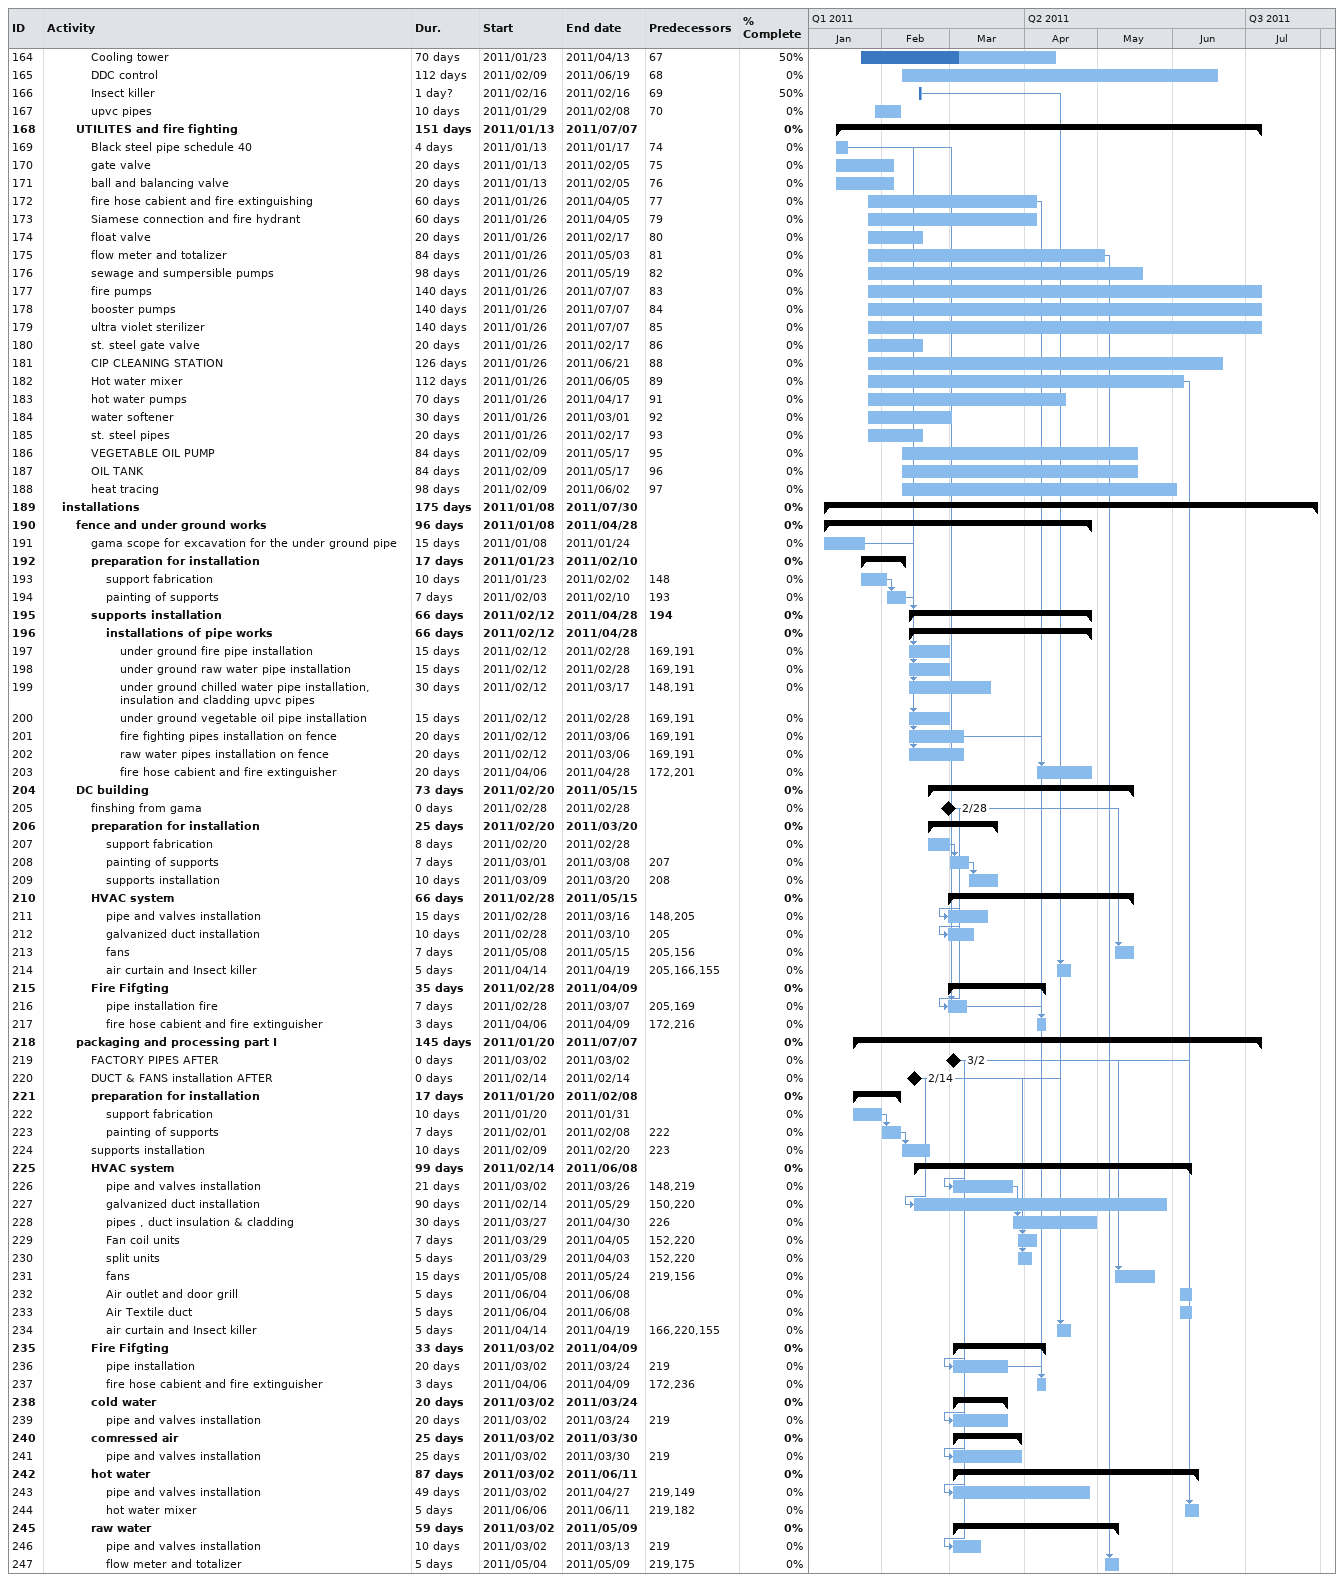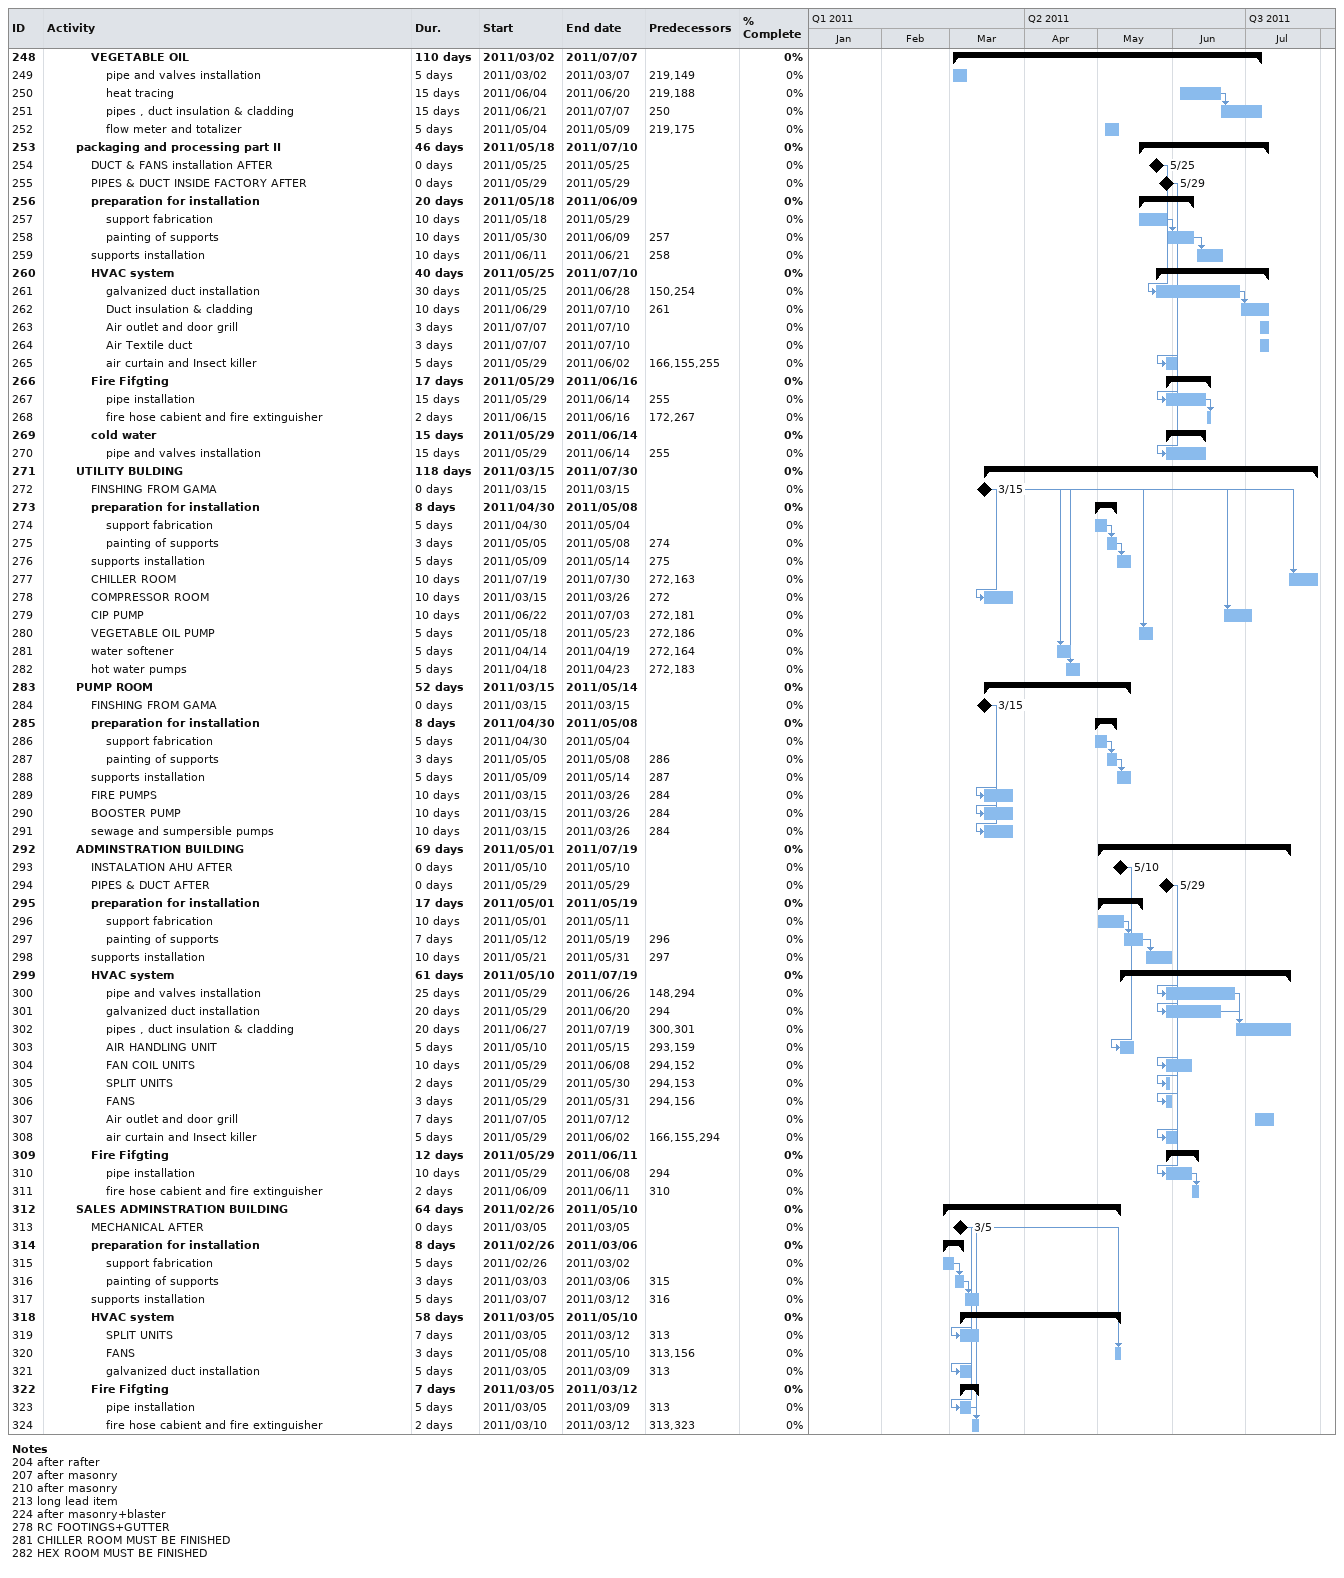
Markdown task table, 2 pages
| ID | Level | Task | Duration | Start | Finish | Predecessors | % complete |
|---|---|---|---|---|---|---|---|
| 164 | 4 | Cooling tower | 70d | 2011-01-23 | 2011-04-13 | 67 | 50 |
| 165 | 4 | DDC control | 112d | 2011-02-09 | 2011-06-19 | 68 | 0 |
| 166 | 4 | Insect killer | 1d? | 2011-02-16 | 2011-02-16 | 69 | 50 |
| 167 | 4 | upvc pipes | 10d | 2011-01-29 | 2011-02-08 | 70 | 0 |
| 168 | 3 | **UTILITES and fire fighting** | 151d | 2011-01-13 | 2011-07-07 |  | 0 |
| 169 | 4 | Black steel pipe schedule 40 | 4d | 2011-01-13 | 2011-01-17 | 74 | 0 |
| 170 | 4 | gate valve | 20d | 2011-01-13 | 2011-02-05 | 75 | 0 |
| 171 | 4 | ball and balancing valve | 20d | 2011-01-13 | 2011-02-05 | 76 | 0 |
| 172 | 4 | fire hose cabient and fire extinguishing | 60d | 2011-01-26 | 2011-04-05 | 77 | 0 |
| 173 | 4 | Siamese connection and fire hydrant | 60d | 2011-01-26 | 2011-04-05 | 79 | 0 |
| 174 | 4 | float valve | 20d | 2011-01-26 | 2011-02-17 | 80 | 0 |
| 175 | 4 | flow meter and totalizer | 84d | 2011-01-26 | 2011-05-03 | 81 | 0 |
| 176 | 4 | sewage and sumpersible pumps | 98d | 2011-01-26 | 2011-05-19 | 82 | 0 |
| 177 | 4 | fire pumps | 140d | 2011-01-26 | 2011-07-07 | 83 | 0 |
| 178 | 4 | booster pumps | 140d | 2011-01-26 | 2011-07-07 | 84 | 0 |
| 179 | 4 | ultra violet sterilizer | 140d | 2011-01-26 | 2011-07-07 | 85 | 0 |
| 180 | 4 | st. steel gate valve | 20d | 2011-01-26 | 2011-02-17 | 86 | 0 |
| 181 | 4 | CIP CLEANING STATION | 126d | 2011-01-26 | 2011-06-21 | 88 | 0 |
| 182 | 4 | Hot water mixer | 112d | 2011-01-26 | 2011-06-05 | 89 | 0 |
| 183 | 4 | hot water pumps | 70d | 2011-01-26 | 2011-04-17 | 91 | 0 |
| 184 | 4 | water softener | 30d | 2011-01-26 | 2011-03-01 | 92 | 0 |
| 185 | 4 | st. steel pipes | 20d | 2011-01-26 | 2011-02-17 | 93 | 0 |
| 186 | 4 | VEGETABLE OIL PUMP | 84d | 2011-02-09 | 2011-05-17 | 95 | 0 |
| 187 | 4 | OIL TANK | 84d | 2011-02-09 | 2011-05-17 | 96 | 0 |
| 188 | 4 | heat tracing | 98d | 2011-02-09 | 2011-06-02 | 97 | 0 |
| 189 | 2 | **installations** | 175d | 2011-01-08 | 2011-07-30 |  | 0 |
| 190 | 3 | **fence and under ground works** | 96d | 2011-01-08 | 2011-04-28 |  | 0 |
| 191 | 4 | gama scope for excavation for the under ground pipe | 15d | 2011-01-08 | 2011-01-24 |  | 0 |
| 192 | 4 | **preparation for installation** | 17d | 2011-01-23 | 2011-02-10 |  | 0 |
| 193 | 5 | support fabrication | 10d | 2011-01-23 | 2011-02-02 | 148 | 0 |
| 194 | 5 | painting of supports | 7d | 2011-02-03 | 2011-02-10 | 193 | 0 |
| 195 | 4 | **supports installation** | 66d | 2011-02-12 | 2011-04-28 | 194 | 0 |
| 196 | 5 | **installations of pipe works** | 66d | 2011-02-12 | 2011-04-28 |  | 0 |
| 197 | 6 | under ground fire pipe installation | 15d | 2011-02-12 | 2011-02-28 | 169, 191 | 0 |
| 198 | 6 | under ground raw water pipe installation | 15d | 2011-02-12 | 2011-02-28 | 169, 191 | 0 |
| 199 | 6 | under ground chilled water pipe installation, insulation and cladding upvc pipes | 30d | 2011-02-12 | 2011-03-17 | 148, 191 | 0 |
| 200 | 6 | under ground vegetable oil pipe installation | 15d | 2011-02-12 | 2011-02-28 | 169, 191 | 0 |
| 201 | 6 | fire fighting pipes installation on fence | 20d | 2011-02-12 | 2011-03-06 | 169, 191 | 0 |
| 202 | 6 | raw water pipes installation on fence | 20d | 2011-02-12 | 2011-03-06 | 169, 191 | 0 |
| 203 | 6 | fire hose cabient and fire extinguisher | 20d | 2011-04-06 | 2011-04-28 | 172, 201 | 0 |
| 204 | 3 | **DC building** | 73d | 2011-02-20 | 2011-05-15 |  | 0 |
| 205 | 4 | finshing from gama | 0d | 2011-02-28 | 2011-02-28 |  | 0 |
| 206 | 4 | **preparation for installation** | 25d | 2011-02-20 | 2011-03-20 |  | 0 |
| 207 | 5 | support fabrication | 8d | 2011-02-20 | 2011-02-28 |  | 0 |
| 208 | 5 | painting of supports | 7d | 2011-03-01 | 2011-03-08 | 207 | 0 |
| 209 | 5 | supports installation | 10d | 2011-03-09 | 2011-03-20 | 208 | 0 |
| 210 | 4 | **HVAC system** | 66d | 2011-02-28 | 2011-05-15 |  | 0 |
| 211 | 5 | pipe and valves installation | 15d | 2011-02-28 | 2011-03-16 | 148, 205 | 0 |
| 212 | 5 | galvanized duct installation | 10d | 2011-02-28 | 2011-03-10 | 205 | 0 |
| 213 | 5 | fans | 7d | 2011-05-08 | 2011-05-15 | 205, 156 | 0 |
| 214 | 5 | air curtain and Insect killer | 5d | 2011-04-14 | 2011-04-19 | 205, 166, 155 | 0 |
| 215 | 4 | **Fire Fifgting** | 35d | 2011-02-28 | 2011-04-09 |  | 0 |
| 216 | 5 | pipe installation fire | 7d | 2011-02-28 | 2011-03-07 | 205, 169 | 0 |
| 217 | 5 | fire hose cabient and fire extinguisher | 3d | 2011-04-06 | 2011-04-09 | 172, 216 | 0 |
| 218 | 3 | **packaging and processing part I** | 145d | 2011-01-20 | 2011-07-07 |  | 0 |
| 219 | 4 | FACTORY PIPES AFTER | 0d | 2011-03-02 | 2011-03-02 |  | 0 |
| 220 | 4 | DUCT & FANS installation AFTER | 0d | 2011-02-14 | 2011-02-14 |  | 0 |
| 221 | 4 | **preparation for installation** | 17d | 2011-01-20 | 2011-02-08 |  | 0 |
| 222 | 5 | support fabrication | 10d | 2011-01-20 | 2011-01-31 |  | 0 |
| 223 | 5 | painting of supports | 7d | 2011-02-01 | 2011-02-08 | 222 | 0 |
| 224 | 4 | supports installation | 10d | 2011-02-09 | 2011-02-20 | 223 | 0 |
| 225 | 4 | **HVAC system** | 99d | 2011-02-14 | 2011-06-08 |  | 0 |
| 226 | 5 | pipe and valves installation | 21d | 2011-03-02 | 2011-03-26 | 148, 219 | 0 |
| 227 | 5 | galvanized duct installation | 90d | 2011-02-14 | 2011-05-29 | 150, 220 | 0 |
| 228 | 5 | pipes , duct insulation & cladding | 30d | 2011-03-27 | 2011-04-30 | 226 | 0 |
| 229 | 5 | Fan coil units | 7d | 2011-03-29 | 2011-04-05 | 152, 220 | 0 |
| 230 | 5 | split units | 5d | 2011-03-29 | 2011-04-03 | 152, 220 | 0 |
| 231 | 5 | fans | 15d | 2011-05-08 | 2011-05-24 | 219, 156 | 0 |
| 232 | 5 | Air outlet and door grill | 5d | 2011-06-04 | 2011-06-08 |  | 0 |
| 233 | 5 | Air Textile duct | 5d | 2011-06-04 | 2011-06-08 |  | 0 |
| 234 | 5 | air curtain and Insect killer | 5d | 2011-04-14 | 2011-04-19 | 166, 220, 155 | 0 |
| 235 | 4 | **Fire Fifgting** | 33d | 2011-03-02 | 2011-04-09 |  | 0 |
| 236 | 5 | pipe installation | 20d | 2011-03-02 | 2011-03-24 | 219 | 0 |
| 237 | 5 | fire hose cabient and fire extinguisher | 3d | 2011-04-06 | 2011-04-09 | 172, 236 | 0 |
| 238 | 4 | **cold water** | 20d | 2011-03-02 | 2011-03-24 |  | 0 |
| 239 | 5 | pipe and valves installation | 20d | 2011-03-02 | 2011-03-24 | 219 | 0 |
| 240 | 4 | **comressed air** | 25d | 2011-03-02 | 2011-03-30 |  | 0 |
| 241 | 5 | pipe and valves installation | 25d | 2011-03-02 | 2011-03-30 | 219 | 0 |
| 242 | 4 | **hot water** | 87d | 2011-03-02 | 2011-06-11 |  | 0 |
| 243 | 5 | pipe and valves installation | 49d | 2011-03-02 | 2011-04-27 | 219, 149 | 0 |
| 244 | 5 | hot water mixer | 5d | 2011-06-06 | 2011-06-11 | 219, 182 | 0 |
| 245 | 4 | **raw water** | 59d | 2011-03-02 | 2011-05-09 |  | 0 |
| 246 | 5 | pipe and valves installation | 10d | 2011-03-02 | 2011-03-13 | 219 | 0 |
| 247 | 5 | flow meter and totalizer | 5d | 2011-05-04 | 2011-05-09 | 219, 175 | 0 |
| 248 | 4 | **VEGETABLE OIL** | 110d | 2011-03-02 | 2011-07-07 |  | 0 |
| 249 | 5 | pipe and valves installation | 5d | 2011-03-02 | 2011-03-07 | 219, 149 | 0 |
| 250 | 5 | heat tracing | 15d | 2011-06-04 | 2011-06-20 | 219, 188 | 0 |
| 251 | 5 | pipes , duct insulation & cladding | 15d | 2011-06-21 | 2011-07-07 | 250 | 0 |
| 252 | 5 | flow meter and totalizer | 5d | 2011-05-04 | 2011-05-09 | 219, 175 | 0 |
| 253 | 3 | **packaging and processing part II** | 46d | 2011-05-18 | 2011-07-10 |  | 0 |
| 254 | 4 | DUCT & FANS installation AFTER | 0d | 2011-05-25 | 2011-05-25 |  | 0 |
| 255 | 4 | PIPES & DUCT INSIDE FACTORY AFTER | 0d | 2011-05-29 | 2011-05-29 |  | 0 |
| 256 | 4 | **preparation for installation** | 20d | 2011-05-18 | 2011-06-09 |  | 0 |
| 257 | 5 | support fabrication | 10d | 2011-05-18 | 2011-05-29 |  | 0 |
| 258 | 5 | painting of supports | 10d | 2011-05-30 | 2011-06-09 | 257 | 0 |
| 259 | 4 | supports installation | 10d | 2011-06-11 | 2011-06-21 | 258 | 0 |
| 260 | 4 | **HVAC system** | 40d | 2011-05-25 | 2011-07-10 |  | 0 |
| 261 | 5 | galvanized duct installation | 30d | 2011-05-25 | 2011-06-28 | 150, 254 | 0 |
| 262 | 5 | Duct insulation & cladding | 10d | 2011-06-29 | 2011-07-10 | 261 | 0 |
| 263 | 5 | Air outlet and door grill | 3d | 2011-07-07 | 2011-07-10 |  | 0 |
| 264 | 5 | Air Textile duct | 3d | 2011-07-07 | 2011-07-10 |  | 0 |
| 265 | 5 | air curtain and Insect killer | 5d | 2011-05-29 | 2011-06-02 | 166, 155, 255 | 0 |
| 266 | 4 | **Fire Fifgting** | 17d | 2011-05-29 | 2011-06-16 |  | 0 |
| 267 | 5 | pipe installation | 15d | 2011-05-29 | 2011-06-14 | 255 | 0 |
| 268 | 5 | fire hose cabient and fire extinguisher | 2d | 2011-06-15 | 2011-06-16 | 172, 267 | 0 |
| 269 | 4 | **cold water** | 15d | 2011-05-29 | 2011-06-14 |  | 0 |
| 270 | 5 | pipe and valves installation | 15d | 2011-05-29 | 2011-06-14 | 255 | 0 |
| 271 | 3 | **UTILITY BULDING** | 118d | 2011-03-15 | 2011-07-30 |  | 0 |
| 272 | 4 | FINSHING FROM GAMA | 0d | 2011-03-15 | 2011-03-15 |  | 0 |
| 273 | 4 | **preparation for installation** | 8d | 2011-04-30 | 2011-05-08 |  | 0 |
| 274 | 5 | support fabrication | 5d | 2011-04-30 | 2011-05-04 |  | 0 |
| 275 | 5 | painting of supports | 3d | 2011-05-05 | 2011-05-08 | 274 | 0 |
| 276 | 4 | supports installation | 5d | 2011-05-09 | 2011-05-14 | 275 | 0 |
| 277 | 4 | CHILLER ROOM | 10d | 2011-07-19 | 2011-07-30 | 272, 163 | 0 |
| 278 | 4 | COMPRESSOR ROOM | 10d | 2011-03-15 | 2011-03-26 | 272 | 0 |
| 279 | 4 | CIP PUMP | 10d | 2011-06-22 | 2011-07-03 | 272, 181 | 0 |
| 280 | 4 | VEGETABLE OIL PUMP | 5d | 2011-05-18 | 2011-05-23 | 272, 186 | 0 |
| 281 | 4 | water softener | 5d | 2011-04-14 | 2011-04-19 | 272, 164 | 0 |
| 282 | 4 | hot water pumps | 5d | 2011-04-18 | 2011-04-23 | 272, 183 | 0 |
| 283 | 3 | **PUMP ROOM** | 52d | 2011-03-15 | 2011-05-14 |  | 0 |
| 284 | 4 | FINSHING FROM GAMA | 0d | 2011-03-15 | 2011-03-15 |  | 0 |
| 285 | 4 | **preparation for installation** | 8d | 2011-04-30 | 2011-05-08 |  | 0 |
| 286 | 5 | support fabrication | 5d | 2011-04-30 | 2011-05-04 |  | 0 |
| 287 | 5 | painting of supports | 3d | 2011-05-05 | 2011-05-08 | 286 | 0 |
| 288 | 4 | supports installation | 5d | 2011-05-09 | 2011-05-14 | 287 | 0 |
| 289 | 4 | FIRE PUMPS | 10d | 2011-03-15 | 2011-03-26 | 284 | 0 |
| 290 | 4 | BOOSTER PUMP | 10d | 2011-03-15 | 2011-03-26 | 284 | 0 |
| 291 | 4 | sewage and sumpersible pumps | 10d | 2011-03-15 | 2011-03-26 | 284 | 0 |
| 292 | 3 | **ADMINSTRATION BUILDING** | 69d | 2011-05-01 | 2011-07-19 |  | 0 |
| 293 | 4 | INSTALATION AHU AFTER | 0d | 2011-05-10 | 2011-05-10 |  | 0 |
| 294 | 4 | PIPES & DUCT AFTER | 0d | 2011-05-29 | 2011-05-29 |  | 0 |
| 295 | 4 | **preparation for installation** | 17d | 2011-05-01 | 2011-05-19 |  | 0 |
| 296 | 5 | support fabrication | 10d | 2011-05-01 | 2011-05-11 |  | 0 |
| 297 | 5 | painting of supports | 7d | 2011-05-12 | 2011-05-19 | 296 | 0 |
| 298 | 4 | supports installation | 10d | 2011-05-21 | 2011-05-31 | 297 | 0 |
| 299 | 4 | **HVAC system** | 61d | 2011-05-10 | 2011-07-19 |  | 0 |
| 300 | 5 | pipe and valves installation | 25d | 2011-05-29 | 2011-06-26 | 148, 294 | 0 |
| 301 | 5 | galvanized duct installation | 20d | 2011-05-29 | 2011-06-20 | 294 | 0 |
| 302 | 5 | pipes , duct insulation & cladding | 20d | 2011-06-27 | 2011-07-19 | 300, 301 | 0 |
| 303 | 5 | AIR HANDLING UNIT | 5d | 2011-05-10 | 2011-05-15 | 293, 159 | 0 |
| 304 | 5 | FAN COIL UNITS | 10d | 2011-05-29 | 2011-06-08 | 294, 152 | 0 |
| 305 | 5 | SPLIT UNITS | 2d | 2011-05-29 | 2011-05-30 | 294, 153 | 0 |
| 306 | 5 | FANS | 3d | 2011-05-29 | 2011-05-31 | 294, 156 | 0 |
| 307 | 5 | Air outlet and door grill | 7d | 2011-07-05 | 2011-07-12 |  | 0 |
| 308 | 5 | air curtain and Insect killer | 5d | 2011-05-29 | 2011-06-02 | 166, 155, 294 | 0 |
| 309 | 4 | **Fire Fifgting** | 12d | 2011-05-29 | 2011-06-11 |  | 0 |
| 310 | 5 | pipe installation | 10d | 2011-05-29 | 2011-06-08 | 294 | 0 |
| 311 | 5 | fire hose cabient and fire extinguisher | 2d | 2011-06-09 | 2011-06-11 | 310 | 0 |
| 312 | 3 | **SALES ADMINSTRATION BUILDING** | 64d | 2011-02-26 | 2011-05-10 |  | 0 |
| 313 | 4 | MECHANICAL AFTER | 0d | 2011-03-05 | 2011-03-05 |  | 0 |
| 314 | 4 | **preparation for installation** | 8d | 2011-02-26 | 2011-03-06 |  | 0 |
| 315 | 5 | support fabrication | 5d | 2011-02-26 | 2011-03-02 |  | 0 |
| 316 | 5 | painting of supports | 3d | 2011-03-03 | 2011-03-06 | 315 | 0 |
| 317 | 4 | supports installation | 5d | 2011-03-07 | 2011-03-12 | 316 | 0 |
| 318 | 4 | **HVAC system** | 58d | 2011-03-05 | 2011-05-10 |  | 0 |
| 319 | 5 | SPLIT UNITS | 7d | 2011-03-05 | 2011-03-12 | 313 | 0 |
| 320 | 5 | FANS | 3d | 2011-05-08 | 2011-05-10 | 313, 156 | 0 |
| 321 | 5 | galvanized duct installation | 5d | 2011-03-05 | 2011-03-09 | 313 | 0 |
| 322 | 4 | **Fire Fifgting** | 7d | 2011-03-05 | 2011-03-12 |  | 0 |
| 323 | 5 | pipe installation | 5d | 2011-03-05 | 2011-03-09 | 313 | 0 |
| 324 | 5 | fire hose cabient and fire extinguisher | 2d | 2011-03-10 | 2011-03-12 | 313, 323 | 0 |

Notes
- 204: after rafter
- 207: after masonry
- 210: after masonry
- 213: long lead item
- 224: after masonry+blaster
- 278: RC FOOTINGS+GUTTER
- 281: CHILLER ROOM MUST BE FINISHED
- 282: HEX ROOM MUST BE FINISHED
